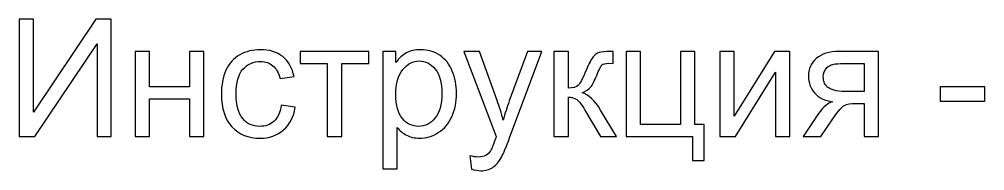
# Model space of a CAD drawing. Header units: centimetres. Extents: x -18.2 to 12.4, y -7.9 to 11.
# Drawn here: x -18.15 to -11.14, y 9.93 to 11.03 of the extents above; entities that cross this region are included whole.
import ezdxf

# ---------------------------------------------------------------- set-up
doc = ezdxf.new("R2010")
doc.units = ezdxf.units.CM
doc.header["$MEASUREMENT"] = 0
doc.layers.add('layer 1', color=7, linetype='Continuous')

msp = doc.modelspace()

# ---------------------------------------------------------------- linework, layer by layer
at = {"layer": 'layer 1', "color": 250}
for points, knots in [([(-18.15413, 11.03422), (-18.15413, 11.03422), (-18.05171, 11.03422), (-18.05171, 11.03422), (-18.05171, 11.03422), (-18.05171, 11.03422), (-18.05171, 10.35899), (-18.05171, 10.35899), (-18.05171, 10.35899), (-18.05171, 10.35899), (-17.59779, 11.03422), (-17.59779, 11.03422), (-17.59779, 11.03422), (-17.59779, 11.03422), (-17.48605, 11.03422), (-17.48605, 11.03422), (-17.48605, 11.03422), (-17.48605, 11.03422), (-17.48605, 10.18155), (-17.48605, 10.18155), (-17.48605, 10.18155), (-17.48605, 10.18155), (-17.58846, 10.18155), (-17.58846, 10.18155), (-17.58846, 10.18155), (-17.58846, 10.18155), (-17.58846, 10.85499), (-17.58846, 10.85499), (-17.58846, 10.85499), (-17.58846, 10.85499), (-18.0412, 10.18155), (-18.0412, 10.18155), (-18.0412, 10.18155), (-18.0412, 10.18155), (-18.15413, 10.18155), (-18.15413, 10.18155), (-18.15413, 10.18155), (-18.15413, 10.18155), (-18.15413, 11.03422), (-18.15413, 11.03422)], [0, 0, 0, 0, 0.0909091, 0.0909091, 0.0909091, 0.0909091, 0.1818182, 0.1818182, 0.1818182, 0.1818182, 0.2727273, 0.2727273, 0.2727273, 0.2727273, 0.3636364, 0.3636364, 0.3636364, 0.3636364, 0.4545455, 0.4545455, 0.4545455, 0.4545455, 0.5454545, 0.5454545, 0.5454545, 0.5454545, 0.6363636, 0.6363636, 0.6363636, 0.6363636, 0.7272727, 0.7272727, 0.7272727, 0.7272727, 0.8181818, 0.8181818, 0.8181818, 0.8181818, 1, 1, 1, 1]), ([(-17.31357, 10.79962), (-17.31357, 10.79962), (-17.20877, 10.79962), (-17.20877, 10.79962), (-17.20877, 10.79962), (-17.20877, 10.79962), (-17.20877, 10.54239), (-17.20877, 10.54239), (-17.20877, 10.54239), (-17.20877, 10.54239), (-16.9182, 10.54239), (-16.9182, 10.54239), (-16.9182, 10.54239), (-16.9182, 10.54239), (-16.9182, 10.79962), (-16.9182, 10.79962), (-16.9182, 10.79962), (-16.9182, 10.79962), (-16.8134, 10.79962), (-16.8134, 10.79962), (-16.8134, 10.79962), (-16.8134, 10.79962), (-16.8134, 10.18155), (-16.8134, 10.18155), (-16.8134, 10.18155), (-16.8134, 10.18155), (-16.9182, 10.18155), (-16.9182, 10.18155), (-16.9182, 10.18155), (-16.9182, 10.18155), (-16.9182, 10.45545), (-16.9182, 10.45545), (-16.9182, 10.45545), (-16.9182, 10.45545), (-17.20877, 10.45545), (-17.20877, 10.45545), (-17.20877, 10.45545), (-17.20877, 10.45545), (-17.20877, 10.18155), (-17.20877, 10.18155), (-17.20877, 10.18155), (-17.20877, 10.18155), (-17.31357, 10.18155), (-17.31357, 10.18155), (-17.31357, 10.18155), (-17.31357, 10.18155), (-17.31357, 10.79962), (-17.31357, 10.79962)], [0, 0, 0, 0, 0.0769231, 0.0769231, 0.0769231, 0.0769231, 0.1538462, 0.1538462, 0.1538462, 0.1538462, 0.2307692, 0.2307692, 0.2307692, 0.2307692, 0.3076923, 0.3076923, 0.3076923, 0.3076923, 0.3846154, 0.3846154, 0.3846154, 0.3846154, 0.4615385, 0.4615385, 0.4615385, 0.4615385, 0.5384615, 0.5384615, 0.5384615, 0.5384615, 0.6153846, 0.6153846, 0.6153846, 0.6153846, 0.6923077, 0.6923077, 0.6923077, 0.6923077, 0.7692308, 0.7692308, 0.7692308, 0.7692308, 0.8461538, 0.8461538, 0.8461538, 0.8461538, 1, 1, 1, 1]), ([(-16.2523, 10.40782), (-16.2523, 10.40782), (-16.14989, 10.39353), (-16.14989, 10.39353), (-16.14989, 10.39353), (-16.1612, 10.32307), (-16.18978, 10.26809), (-16.23603, 10.22819), (-16.23603, 10.22819), (-16.28227, 10.1883), (-16.33924, 10.16845), (-16.40652, 10.16845), (-16.40652, 10.16845), (-16.49088, 10.16845), (-16.55876, 10.19604), (-16.60996, 10.25122), (-16.60996, 10.25122), (-16.66137, 10.30639), (-16.68697, 10.38539), (-16.68697, 10.4882), (-16.68697, 10.4882), (-16.68697, 10.55489), (-16.67586, 10.61305), (-16.65383, 10.66306), (-16.65383, 10.66306), (-16.6318, 10.71288), (-16.59825, 10.75039), (-16.553, 10.7752), (-16.553, 10.7752), (-16.50795, 10.80021), (-16.45892, 10.81272), (-16.40573, 10.81272), (-16.40573, 10.81272), (-16.33884, 10.81272), (-16.28386, 10.79585), (-16.24139, 10.76191), (-16.24139, 10.76191), (-16.19871, 10.72797), (-16.17132, 10.67973), (-16.15941, 10.61741), (-16.15941, 10.61741), (-16.15941, 10.61741), (-16.26064, 10.60193), (-16.26064, 10.60193), (-16.26064, 10.60193), (-16.27037, 10.64341), (-16.28743, 10.67457), (-16.31224, 10.69561), (-16.31224, 10.69561), (-16.33686, 10.71645), (-16.36663, 10.72697), (-16.40156, 10.72697), (-16.40156, 10.72697), (-16.45436, 10.72697), (-16.49723, 10.70812), (-16.53037, 10.67041), (-16.53037, 10.67041), (-16.56332, 10.6325), (-16.5798, 10.57295), (-16.5798, 10.49118), (-16.5798, 10.49118), (-16.5798, 10.40821), (-16.56392, 10.34807), (-16.53216, 10.31056), (-16.53216, 10.31056), (-16.50021, 10.27305), (-16.45872, 10.25419), (-16.40771, 10.25419), (-16.40771, 10.25419), (-16.36643, 10.25419), (-16.33209, 10.2667), (-16.3047, 10.2919), (-16.3047, 10.2919), (-16.27711, 10.31691), (-16.25965, 10.35562), (-16.2523, 10.40782)], [0, 0, 0, 0, 0.05, 0.05, 0.05, 0.05, 0.1, 0.1, 0.1, 0.1, 0.15, 0.15, 0.15, 0.15, 0.2, 0.2, 0.2, 0.2, 0.25, 0.25, 0.25, 0.25, 0.3, 0.3, 0.3, 0.3, 0.35, 0.35, 0.35, 0.35, 0.4, 0.4, 0.4, 0.4, 0.45, 0.45, 0.45, 0.45, 0.5, 0.5, 0.5, 0.5, 0.55, 0.55, 0.55, 0.55, 0.6, 0.6, 0.6, 0.6, 0.65, 0.65, 0.65, 0.65, 0.7, 0.7, 0.7, 0.7, 0.75, 0.75, 0.75, 0.75, 0.8, 0.8, 0.8, 0.8, 0.85, 0.85, 0.85, 0.85, 0.9, 0.9, 0.9, 0.9, 1, 1, 1, 1]), ([(-16.11535, 10.79962), (-16.11535, 10.79962), (-15.61518, 10.79962), (-15.61518, 10.79962), (-15.61518, 10.79962), (-15.61518, 10.79962), (-15.61518, 10.71268), (-15.61518, 10.71268), (-15.61518, 10.71268), (-15.61518, 10.71268), (-15.81287, 10.71268), (-15.81287, 10.71268), (-15.81287, 10.71268), (-15.81287, 10.71268), (-15.81287, 10.18155), (-15.81287, 10.18155), (-15.81287, 10.18155), (-15.81287, 10.18155), (-15.91767, 10.18155), (-15.91767, 10.18155), (-15.91767, 10.18155), (-15.91767, 10.18155), (-15.91767, 10.71268), (-15.91767, 10.71268), (-15.91767, 10.71268), (-15.91767, 10.71268), (-16.11535, 10.71268), (-16.11535, 10.71268), (-16.11535, 10.71268), (-16.11535, 10.71268), (-16.11535, 10.79962), (-16.11535, 10.79962)], [0, 0, 0, 0, 0.1111111, 0.1111111, 0.1111111, 0.1111111, 0.2222222, 0.2222222, 0.2222222, 0.2222222, 0.3333333, 0.3333333, 0.3333333, 0.3333333, 0.4444444, 0.4444444, 0.4444444, 0.4444444, 0.5555556, 0.5555556, 0.5555556, 0.5555556, 0.6666667, 0.6666667, 0.6666667, 0.6666667, 0.7777778, 0.7777778, 0.7777778, 0.7777778, 1, 1, 1, 1]), ([(-15.51515, 9.94456), (-15.51515, 9.94456), (-15.51515, 10.79962), (-15.51515, 10.79962), (-15.51515, 10.79962), (-15.51515, 10.79962), (-15.41988, 10.79962), (-15.41988, 10.79962), (-15.41988, 10.79962), (-15.41988, 10.79962), (-15.41988, 10.71844), (-15.41988, 10.71844), (-15.41988, 10.71844), (-15.39745, 10.7498), (-15.37205, 10.77342), (-15.34367, 10.7891), (-15.34367, 10.7891), (-15.31548, 10.80478), (-15.28114, 10.81272), (-15.24085, 10.81272), (-15.24085, 10.81272), (-15.18806, 10.81272), (-15.14161, 10.79922), (-15.10132, 10.77203), (-15.10132, 10.77203), (-15.06103, 10.74503), (-15.03066, 10.70673), (-15.01002, 10.65751), (-15.01002, 10.65751), (-14.98958, 10.60808), (-14.97926, 10.5541), (-14.97926, 10.49515), (-14.97926, 10.49515), (-14.97926, 10.43223), (-14.99057, 10.37546), (-15.0132, 10.32485), (-15.0132, 10.32485), (-15.03582, 10.27444), (-15.06877, 10.23574), (-15.11204, 10.20874), (-15.11204, 10.20874), (-15.15511, 10.18195), (-15.20056, 10.16845), (-15.2482, 10.16845), (-15.2482, 10.16845), (-15.28313, 10.16845), (-15.31449, 10.17579), (-15.34208, 10.19048), (-15.34208, 10.19048), (-15.36986, 10.20517), (-15.39249, 10.22363), (-15.41035, 10.24606), (-15.41035, 10.24606), (-15.41035, 10.24606), (-15.41035, 9.94456), (-15.41035, 9.94456), (-15.41035, 9.94456), (-15.41035, 9.94456), (-15.51515, 9.94456), (-15.51515, 9.94456)], [0, 0, 0, 0, 0.0625, 0.0625, 0.0625, 0.0625, 0.125, 0.125, 0.125, 0.125, 0.1875, 0.1875, 0.1875, 0.1875, 0.25, 0.25, 0.25, 0.25, 0.3125, 0.3125, 0.3125, 0.3125, 0.375, 0.375, 0.375, 0.375, 0.4375, 0.4375, 0.4375, 0.4375, 0.5, 0.5, 0.5, 0.5, 0.5625, 0.5625, 0.5625, 0.5625, 0.625, 0.625, 0.625, 0.625, 0.6875, 0.6875, 0.6875, 0.6875, 0.75, 0.75, 0.75, 0.75, 0.8125, 0.8125, 0.8125, 0.8125, 0.875, 0.875, 0.875, 0.875, 1, 1, 1, 1]), ([(-14.87089, 9.94397), (-14.87089, 9.94397), (-14.88279, 10.04083), (-14.88279, 10.04083), (-14.88279, 10.04083), (-14.85977, 10.03467), (-14.83992, 10.0315), (-14.82285, 10.0315), (-14.82285, 10.0315), (-14.79943, 10.0315), (-14.78078, 10.03547), (-14.76688, 10.04321), (-14.76688, 10.04321), (-14.75279, 10.05095), (-14.74128, 10.06187), (-14.73235, 10.07576), (-14.73235, 10.07576), (-14.7258, 10.08628), (-14.71508, 10.11228), (-14.70039, 10.15396), (-14.70039, 10.15396), (-14.69841, 10.15972), (-14.69543, 10.16825), (-14.69106, 10.17957), (-14.69106, 10.17957), (-14.69106, 10.17957), (-14.92567, 10.79962), (-14.92567, 10.79962), (-14.92567, 10.79962), (-14.92567, 10.79962), (-14.81372, 10.79962), (-14.81372, 10.79962), (-14.81372, 10.79962), (-14.81372, 10.79962), (-14.68471, 10.44275), (-14.68471, 10.44275), (-14.68471, 10.44275), (-14.66784, 10.39769), (-14.65295, 10.35006), (-14.63966, 10.30004), (-14.63966, 10.30004), (-14.62755, 10.34708), (-14.61326, 10.39353), (-14.59659, 10.43918), (-14.59659, 10.43918), (-14.59659, 10.43918), (-14.4648, 10.79962), (-14.4648, 10.79962), (-14.4648, 10.79962), (-14.4648, 10.79962), (-14.3602, 10.79962), (-14.3602, 10.79962), (-14.3602, 10.79962), (-14.3602, 10.79962), (-14.59381, 10.17083), (-14.59381, 10.17083), (-14.59381, 10.17083), (-14.61901, 10.10315), (-14.63866, 10.05671), (-14.65276, 10.0311), (-14.65276, 10.0311), (-14.67141, 9.99677), (-14.69285, 9.97156), (-14.71686, 9.95548), (-14.71686, 9.95548), (-14.74108, 9.9394), (-14.76986, 9.93147), (-14.8032, 9.93147), (-14.8032, 9.93147), (-14.82345, 9.93147), (-14.84608, 9.93563), (-14.87089, 9.94397)], [0, 0, 0, 0, 0.0526316, 0.0526316, 0.0526316, 0.0526316, 0.1052632, 0.1052632, 0.1052632, 0.1052632, 0.1578947, 0.1578947, 0.1578947, 0.1578947, 0.2105263, 0.2105263, 0.2105263, 0.2105263, 0.2631579, 0.2631579, 0.2631579, 0.2631579, 0.3157895, 0.3157895, 0.3157895, 0.3157895, 0.3684211, 0.3684211, 0.3684211, 0.3684211, 0.4210526, 0.4210526, 0.4210526, 0.4210526, 0.4736842, 0.4736842, 0.4736842, 0.4736842, 0.5263158, 0.5263158, 0.5263158, 0.5263158, 0.5789474, 0.5789474, 0.5789474, 0.5789474, 0.6315789, 0.6315789, 0.6315789, 0.6315789, 0.6842105, 0.6842105, 0.6842105, 0.6842105, 0.7368421, 0.7368421, 0.7368421, 0.7368421, 0.7894737, 0.7894737, 0.7894737, 0.7894737, 0.8421053, 0.8421053, 0.8421053, 0.8421053, 0.8947368, 0.8947368, 0.8947368, 0.8947368, 1, 1, 1, 1]), ([(-14.27187, 10.79962), (-14.27187, 10.79962), (-14.16708, 10.79962), (-14.16708, 10.79962), (-14.16708, 10.79962), (-14.16708, 10.79962), (-14.16708, 10.53286), (-14.16708, 10.53286), (-14.16708, 10.53286), (-14.13373, 10.53286), (-14.11031, 10.53921), (-14.09681, 10.55211), (-14.09681, 10.55211), (-14.08352, 10.56481), (-14.06387, 10.60193), (-14.03767, 10.66366), (-14.03767, 10.66366), (-14.01702, 10.71248), (-14.00035, 10.74464), (-13.98765, 10.76012), (-13.98765, 10.76012), (-13.97475, 10.7756), (-13.96006, 10.78612), (-13.94339, 10.79148), (-13.94339, 10.79148), (-13.92652, 10.79684), (-13.89972, 10.79962), (-13.863, 10.79962), (-13.863, 10.79962), (-13.863, 10.79962), (-13.84197, 10.79962), (-13.84197, 10.79962), (-13.84197, 10.79962), (-13.84197, 10.79962), (-13.84197, 10.71328), (-13.84197, 10.71328), (-13.84197, 10.71328), (-13.84197, 10.71328), (-13.87114, 10.71387), (-13.87114, 10.71387), (-13.87114, 10.71387), (-13.89873, 10.71387), (-13.9164, 10.70971), (-13.92414, 10.70157), (-13.92414, 10.70157), (-13.93227, 10.69303), (-13.94478, 10.66763), (-13.96145, 10.62535), (-13.96145, 10.62535), (-13.97733, 10.58486), (-13.99182, 10.55688), (-14.00512, 10.54139), (-14.00512, 10.54139), (-14.01822, 10.52591), (-14.03866, 10.51182), (-14.06625, 10.49892), (-14.06625, 10.49892), (-14.02119, 10.48681), (-13.97673, 10.44493), (-13.93307, 10.37308), (-13.93307, 10.37308), (-13.93307, 10.37308), (-13.81815, 10.18155), (-13.81815, 10.18155), (-13.81815, 10.18155), (-13.81815, 10.18155), (-13.93327, 10.18155), (-13.93327, 10.18155), (-13.93327, 10.18155), (-13.93327, 10.18155), (-14.0466, 10.37249), (-14.0466, 10.37249), (-14.0466, 10.37249), (-14.06942, 10.41119), (-14.08927, 10.4366), (-14.10614, 10.4489), (-14.10614, 10.4489), (-14.12321, 10.46121), (-14.14346, 10.46736), (-14.16708, 10.46736), (-14.16708, 10.46736), (-14.16708, 10.46736), (-14.16708, 10.18155), (-14.16708, 10.18155), (-14.16708, 10.18155), (-14.16708, 10.18155), (-14.27187, 10.18155), (-14.27187, 10.18155), (-14.27187, 10.18155), (-14.27187, 10.18155), (-14.27187, 10.79962), (-14.27187, 10.79962)], [0, 0, 0, 0, 0.0416667, 0.0416667, 0.0416667, 0.0416667, 0.0833333, 0.0833333, 0.0833333, 0.0833333, 0.125, 0.125, 0.125, 0.125, 0.1666667, 0.1666667, 0.1666667, 0.1666667, 0.2083333, 0.2083333, 0.2083333, 0.2083333, 0.25, 0.25, 0.25, 0.25, 0.2916667, 0.2916667, 0.2916667, 0.2916667, 0.3333333, 0.3333333, 0.3333333, 0.3333333, 0.375, 0.375, 0.375, 0.375, 0.4166667, 0.4166667, 0.4166667, 0.4166667, 0.4583333, 0.4583333, 0.4583333, 0.4583333, 0.5, 0.5, 0.5, 0.5, 0.5416667, 0.5416667, 0.5416667, 0.5416667, 0.5833333, 0.5833333, 0.5833333, 0.5833333, 0.625, 0.625, 0.625, 0.625, 0.6666667, 0.6666667, 0.6666667, 0.6666667, 0.7083333, 0.7083333, 0.7083333, 0.7083333, 0.75, 0.75, 0.75, 0.75, 0.7916667, 0.7916667, 0.7916667, 0.7916667, 0.8333333, 0.8333333, 0.8333333, 0.8333333, 0.875, 0.875, 0.875, 0.875, 0.9166667, 0.9166667, 0.9166667, 0.9166667, 1, 1, 1, 1]), ([(-13.74848, 10.79962), (-13.74848, 10.79962), (-13.64368, 10.79962), (-13.64368, 10.79962), (-13.64368, 10.79962), (-13.64368, 10.79962), (-13.64368, 10.26729), (-13.64368, 10.26729), (-13.64368, 10.26729), (-13.64368, 10.26729), (-13.35311, 10.26729), (-13.35311, 10.26729), (-13.35311, 10.26729), (-13.35311, 10.26729), (-13.35311, 10.79962), (-13.35311, 10.79962), (-13.35311, 10.79962), (-13.35311, 10.79962), (-13.24831, 10.79962), (-13.24831, 10.79962), (-13.24831, 10.79962), (-13.24831, 10.79962), (-13.24831, 10.26729), (-13.24831, 10.26729), (-13.24831, 10.26729), (-13.24831, 10.26729), (-13.18043, 10.26729), (-13.18043, 10.26729), (-13.18043, 10.26729), (-13.18043, 10.26729), (-13.18043, 10.00649), (-13.18043, 10.00649), (-13.18043, 10.00649), (-13.18043, 10.00649), (-13.26617, 10.00649), (-13.26617, 10.00649), (-13.26617, 10.00649), (-13.26617, 10.00649), (-13.26617, 10.18155), (-13.26617, 10.18155), (-13.26617, 10.18155), (-13.26617, 10.18155), (-13.74848, 10.18155), (-13.74848, 10.18155), (-13.74848, 10.18155), (-13.74848, 10.18155), (-13.74848, 10.79962), (-13.74848, 10.79962)], [0, 0, 0, 0, 0.0769231, 0.0769231, 0.0769231, 0.0769231, 0.1538462, 0.1538462, 0.1538462, 0.1538462, 0.2307692, 0.2307692, 0.2307692, 0.2307692, 0.3076923, 0.3076923, 0.3076923, 0.3076923, 0.3846154, 0.3846154, 0.3846154, 0.3846154, 0.4615385, 0.4615385, 0.4615385, 0.4615385, 0.5384615, 0.5384615, 0.5384615, 0.5384615, 0.6153846, 0.6153846, 0.6153846, 0.6153846, 0.6923077, 0.6923077, 0.6923077, 0.6923077, 0.7692308, 0.7692308, 0.7692308, 0.7692308, 0.8461538, 0.8461538, 0.8461538, 0.8461538, 1, 1, 1, 1]), ([(-13.06749, 10.79962), (-13.06749, 10.79962), (-12.96269, 10.79962), (-12.96269, 10.79962), (-12.96269, 10.79962), (-12.96269, 10.79962), (-12.96269, 10.32823), (-12.96269, 10.32823), (-12.96269, 10.32823), (-12.96269, 10.32823), (-12.67152, 10.79962), (-12.67152, 10.79962), (-12.67152, 10.79962), (-12.67152, 10.79962), (-12.55899, 10.79962), (-12.55899, 10.79962), (-12.55899, 10.79962), (-12.55899, 10.79962), (-12.55899, 10.18155), (-12.55899, 10.18155), (-12.55899, 10.18155), (-12.55899, 10.18155), (-12.66378, 10.18155), (-12.66378, 10.18155), (-12.66378, 10.18155), (-12.66378, 10.18155), (-12.66378, 10.64996), (-12.66378, 10.64996), (-12.66378, 10.64996), (-12.66378, 10.64996), (-12.95456, 10.18155), (-12.95456, 10.18155), (-12.95456, 10.18155), (-12.95456, 10.18155), (-13.06749, 10.18155), (-13.06749, 10.18155), (-13.06749, 10.18155), (-13.06749, 10.18155), (-13.06749, 10.79962), (-13.06749, 10.79962)], [0, 0, 0, 0, 0.0909091, 0.0909091, 0.0909091, 0.0909091, 0.1818182, 0.1818182, 0.1818182, 0.1818182, 0.2727273, 0.2727273, 0.2727273, 0.2727273, 0.3636364, 0.3636364, 0.3636364, 0.3636364, 0.4545455, 0.4545455, 0.4545455, 0.4545455, 0.5454545, 0.5454545, 0.5454545, 0.5454545, 0.6363636, 0.6363636, 0.6363636, 0.6363636, 0.7272727, 0.7272727, 0.7272727, 0.7272727, 0.8181818, 0.8181818, 0.8181818, 0.8181818, 1, 1, 1, 1]), ([(-11.91512, 10.79962), (-11.91512, 10.79962), (-11.91512, 10.18155), (-11.91512, 10.18155), (-11.91512, 10.18155), (-11.91512, 10.18155), (-12.01992, 10.18155), (-12.01992, 10.18155), (-12.01992, 10.18155), (-12.01992, 10.18155), (-12.01992, 10.42211), (-12.01992, 10.42211), (-12.01992, 10.42211), (-12.01992, 10.42211), (-12.08026, 10.42211), (-12.08026, 10.42211), (-12.08026, 10.42211), (-12.11698, 10.42211), (-12.14437, 10.41734), (-12.16243, 10.40762), (-12.16243, 10.40762), (-12.18049, 10.39789), (-12.20689, 10.36753), (-12.24162, 10.31612), (-12.24162, 10.31612), (-12.24162, 10.31612), (-12.33372, 10.18155), (-12.33372, 10.18155), (-12.33372, 10.18155), (-12.33372, 10.18155), (-12.46352, 10.18155), (-12.46352, 10.18155), (-12.46352, 10.18155), (-12.46352, 10.18155), (-12.35039, 10.34748), (-12.35039, 10.34748), (-12.35039, 10.34748), (-12.31585, 10.39829), (-12.28132, 10.42687), (-12.24698, 10.43342), (-12.24698, 10.43342), (-12.30672, 10.44156), (-12.35118, 10.46319), (-12.38016, 10.49813), (-12.38016, 10.49813), (-12.40914, 10.53306), (-12.42363, 10.57335), (-12.42363, 10.6188), (-12.42363, 10.6188), (-12.42363, 10.67259), (-12.40477, 10.71606), (-12.36686, 10.7494), (-12.36686, 10.7494), (-12.32895, 10.78294), (-12.27397, 10.79962), (-12.20212, 10.79962), (-12.20212, 10.79962), (-12.20212, 10.79962), (-11.91512, 10.79962), (-11.91512, 10.79962)], [0, 0, 0, 0, 0.0625, 0.0625, 0.0625, 0.0625, 0.125, 0.125, 0.125, 0.125, 0.1875, 0.1875, 0.1875, 0.1875, 0.25, 0.25, 0.25, 0.25, 0.3125, 0.3125, 0.3125, 0.3125, 0.375, 0.375, 0.375, 0.375, 0.4375, 0.4375, 0.4375, 0.4375, 0.5, 0.5, 0.5, 0.5, 0.5625, 0.5625, 0.5625, 0.5625, 0.625, 0.625, 0.625, 0.625, 0.6875, 0.6875, 0.6875, 0.6875, 0.75, 0.75, 0.75, 0.75, 0.8125, 0.8125, 0.8125, 0.8125, 0.875, 0.875, 0.875, 0.875, 1, 1, 1, 1]), ([(-15.41988, 10.48681), (-15.41988, 10.40762), (-15.4038, 10.34907), (-15.37185, 10.31116), (-15.37185, 10.31116), (-15.3397, 10.27325), (-15.30079, 10.25419), (-15.25514, 10.25419), (-15.25514, 10.25419), (-15.2087, 10.25419), (-15.169, 10.27384), (-15.13606, 10.31314), (-15.13606, 10.31314), (-15.10291, 10.35244), (-15.08644, 10.41318), (-15.08644, 10.49555), (-15.08644, 10.49555), (-15.08644, 10.57414), (-15.10251, 10.63289), (-15.13486, 10.67199), (-15.13486, 10.67199), (-15.16722, 10.71109), (-15.20572, 10.73055), (-15.25058, 10.73055), (-15.25058, 10.73055), (-15.29504, 10.73055), (-15.33434, 10.70971), (-15.36848, 10.66822), (-15.36848, 10.66822), (-15.40281, 10.62654), (-15.41988, 10.5662), (-15.41988, 10.48681)], [0, 0, 0, 0, 0.1111111, 0.1111111, 0.1111111, 0.1111111, 0.2222222, 0.2222222, 0.2222222, 0.2222222, 0.3333333, 0.3333333, 0.3333333, 0.3333333, 0.4444444, 0.4444444, 0.4444444, 0.4444444, 0.5555556, 0.5555556, 0.5555556, 0.5555556, 0.6666667, 0.6666667, 0.6666667, 0.6666667, 0.7777778, 0.7777778, 0.7777778, 0.7777778, 1, 1, 1, 1]), ([(-12.01992, 10.71268), (-12.01992, 10.71268), (-12.16878, 10.71268), (-12.16878, 10.71268), (-12.16878, 10.71268), (-12.2311, 10.71268), (-12.27139, 10.70296), (-12.28946, 10.68351), (-12.28946, 10.68351), (-12.30752, 10.66405), (-12.31645, 10.64123), (-12.31645, 10.61523), (-12.31645, 10.61523), (-12.31645, 10.57831), (-12.30315, 10.55112), (-12.27655, 10.53385), (-12.27655, 10.53385), (-12.25016, 10.51658), (-12.20312, 10.50785), (-12.13563, 10.50785), (-12.13563, 10.50785), (-12.13563, 10.50785), (-12.01992, 10.50785), (-12.01992, 10.50785), (-12.01992, 10.50785), (-12.01992, 10.50785), (-12.01992, 10.71268), (-12.01992, 10.71268)], [0, 0, 0, 0, 0.125, 0.125, 0.125, 0.125, 0.25, 0.25, 0.25, 0.25, 0.375, 0.375, 0.375, 0.375, 0.5, 0.5, 0.5, 0.5, 0.625, 0.625, 0.625, 0.625, 0.75, 0.75, 0.75, 0.75, 1, 1, 1, 1]), ([(-11.46814, 10.43759), (-11.46814, 10.43759), (-11.46814, 10.54239), (-11.46814, 10.54239), (-11.46814, 10.54239), (-11.46814, 10.54239), (-11.14422, 10.54239), (-11.14422, 10.54239), (-11.14422, 10.54239), (-11.14422, 10.54239), (-11.14422, 10.43759), (-11.14422, 10.43759), (-11.14422, 10.43759), (-11.14422, 10.43759), (-11.46814, 10.43759), (-11.46814, 10.43759)], [0, 0, 0, 0, 0.2, 0.2, 0.2, 0.2, 0.4, 0.4, 0.4, 0.4, 0.6, 0.6, 0.6, 0.6, 1, 1, 1, 1])]:
    msp.add_open_spline(points, degree=3, knots=knots, dxfattribs=at)

doc.saveas('drawing.dxf')
